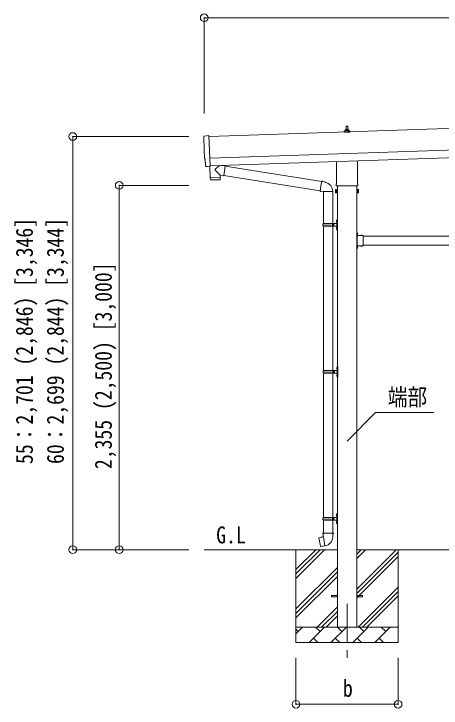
# Model space of a CAD drawing. Units: millimetres at full size, sheet at 1:50; details may follow other scales. Extents: x -14053 to 14053, y -9700 to 9700.
# Drawn here: x 1126 to 3886, y -4711 to -223 of the extents above; entities that cross this region are included whole.
import ezdxf
from ezdxf.enums import TextEntityAlignment as Align

# ---------------------------------------------------------------- set-up
doc = ezdxf.new("R2010")
doc.units = ezdxf.units.MM
doc.header["$LTSCALE"] = 50
doc.header["$PDMODE"] = 32
doc.header["$PDSIZE"] = 50
doc.linetypes.add('CHAIN1', pattern=[8, 5, -1, 1, -1])
doc.linetypes.add('USER7', pattern=[2, 1, -1])
for name, color, linetype, lineweight in [('0-2_建具', 4, 'Continuous', 9), ('0-3_階段', 7, 'CHAIN1', 9), ('0-4_設備', 7, 'Continuous', 9), ('0-7_ハッチ', 7, 'Continuous', 9), ('0-8_外構', 6, 'Continuous', 9), ('0-9_敷地', 7, 'Continuous', 9)]:
    doc.layers.add(name, color=color, linetype=linetype, lineweight=lineweight)
doc.styles.add('ＭＳ ゴシック', font='')
doc.styles.get('ＭＳ ゴシック').set_extended_font_data('MS Gothic')

msp = doc.modelspace()

# ---------------------------------------------------------------- linework, layer by layer
at = {"layer": '0-2_建具'}
for p, q in [((7769.8, -835.6), (2386.79, -1015.04)), ((2391.45, -1154.96), (7774.46, -975.52)), ((3260.18, -988.26), (3260.18, -980.54)), ((3260.56, -979.76), (3296.3, -979.76)), ((3260.95, -979.57), (3267.67, -977.94)), ((3268.05, -977.76), (3288.81, -977.76)), ((3268.43, -976.97), (3268.43, -972.76)), ((3269.43, -972.76), (3287.43, -972.76)), ((3272.43, -972.76), (3273.16, -949.23)), ((3274.16, -948.26), (3282.71, -948.26)), ((3283.71, -949.23), (3284.43, -972.76)), ((3288.43, -976.97), (3288.43, -972.76)), ((3295.92, -979.57), (3289.2, -977.94)), ((3296.68, -988.26), (3296.68, -980.54)), ((2393.12, -1204.93), (7776.13, -1025.5)), ((3296.68, -988.26), (3260.18, -988.26)), ((2373.62, -1209.35), (2366.69, -1209.22)), ((2393.21, -1207.7), (2393.24, -1208.7)), ((3210.13, -1322.24), (3210.13, -1177.8)), ((3346.73, -1173.24), (3346.73, -1322.24)), ((3208.43, -1331.02), (3208.43, -1325.52)), ((3346.37, -1334.52), (3210.5, -1334.52)), ((3215.93, -1334.52), (3215.93, -4187.02)), ((3340.93, -4187.02), (3340.93, -1334.52)), ((3348.43, -1325.52), (3348.43, -1331.02)), ((3204.43, -1360.52), (3205.19, -1359.2)), ((3204.43, -1360.52), (3204.43, -1377.52)), ((3204.43, -1377.52), (3205.19, -1378.83)), ((3211.43, -1364.11), (3205.19, -1364.11)), ((3211.43, -1373.92), (3205.19, -1373.92)), ((3211.43, -1378.83), (3205.19, -1378.83)), ((3213.93, -1378.22), (3211.43, -1378.22)), ((3342.93, -1378.22), (3345.43, -1378.22)), ((3345.43, -1364.11), (3351.67, -1364.11)), ((3345.43, -1373.92), (3351.67, -1373.92)), ((3345.43, -1378.83), (3351.67, -1378.83)), ((3352.43, -1360.52), (3351.67, -1359.2)), ((3352.43, -1377.52), (3351.67, -1378.83)), ((3352.43, -1360.52), (3352.43, -1377.52)), ((3342.93, -1636.02), (3340.93, -1636.02)), ((3340.93, -1636.02), (3340.93, -1656.02)), ((3340.93, -1643.02), (3342.93, -1643.02)), ((3340.93, -1649.02), (3342.93, -1649.02)), ((3342.93, -1636.02), (3342.93, -1656.02)), ((3343.44, -1640.12), (3342.93, -1640.12)), ((3342.93, -1640.12), (3342.93, -1651.92)), ((3382.93, -1656.02), (3342.93, -1656.02)), ((3342.93, -1660.02), (3342.93, -1718.02)), ((3379.83, -1656.02), (3368.03, -1656.02)), ((3379.83, -1655.51), (3379.83, -1656.02)), ((3382.93, -1656.02), (3382.93, -1722.02)), ((3382.93, -1659.02), (4973.93, -1659.02)), ((3340.93, -1722.02), (3340.93, -1742.02)), ((3340.93, -1729.02), (3342.93, -1729.02)), ((3340.93, -1735.02), (3342.93, -1735.02)), ((3342.93, -1742.02), (3340.93, -1742.02)), ((3346.93, -1719.02), (3341.43, -1719.02)), ((3342.93, -1720.02), (3346.93, -1720.02)), ((3342.93, -1722.02), (3342.93, -1742.02)), ((3382.93, -1722.02), (3342.93, -1722.02)), ((3343.44, -1726.12), (3342.93, -1726.12)), ((3342.93, -1726.12), (3342.93, -1737.92)), ((3379.83, -1722.02), (3368.03, -1722.02)), ((3379.83, -1722.53), (3379.83, -1722.02)), ((3382.93, -1719.02), (4973.93, -1719.02)), ((3178.43, -3982.52), (3215.93, -3982.52)), ((3178.43, -3991.52), (3178.43, -3982.52)), ((3178.43, -3991.52), (3215.93, -3991.52)), ((3340.93, -3982.52), (3378.43, -3982.52)), ((3340.93, -3991.52), (3378.43, -3991.52)), ((3378.43, -3991.52), (3378.43, -3982.52))]:
    msp.add_line(p, q, dxfattribs=at)
for points in [[(2355.12, -1012.65), (2386.62, -1009.95), (2393.21, -1207.7)], [(2363.76, -1206.32), (2362.19, -1159.32), (2361.59, -1159.34)], [(2374.35, -1209.05), (2375, -1208.4), (2393.24, -1208.7)], [(3211.43, -1378.83), (3211.43, -1359.2), (3205.19, -1359.2)], [(3211.43, -1378.22), (3211.43, -1359.82), (3213.93, -1359.82)], [(3345.43, -1378.22), (3345.43, -1359.82), (3342.93, -1359.82)], [(3345.43, -1378.83), (3345.43, -1359.2), (3351.67, -1359.2)], [(3346.93, -1659.02), (3341.43, -1659.02), (3341.43, -1719.02)], [(3343.44, -1640.12), (3343.44, -1651.92), (3342.93, -1651.92)], [(3342.93, -1660.02), (3346.93, -1660.02), (3346.93, -1658.02), (3342.93, -1658.02)], [(3379.83, -1655.51), (3368.03, -1655.51), (3368.03, -1656.02)], [(3342.93, -1718.02), (3346.93, -1718.02), (3346.93, -1720.02)], [(3343.44, -1726.12), (3343.44, -1737.92), (3342.93, -1737.92)], [(3379.83, -1722.53), (3368.03, -1722.53), (3368.03, -1722.02)]]:
    msp.add_lwpolyline(points, dxfattribs=at)
for points in [[(3213.93, -1379.52), (3213.93, -1358.52), (3215.93, -1358.52), (3215.93, -1379.52)], [(3342.93, -1379.52), (3342.93, -1358.52), (3340.93, -1358.52), (3340.93, -1379.52)]]:
    msp.add_lwpolyline(points, close=True, dxfattribs=at)
at = {"layer": '0-2_建具', "linetype": 'USER7'}
for points in [[(3345.54, -1643.52), (3342.76, -1644.87), (3342.16, -1646.02)], [(3345.54, -1648.52), (3342.76, -1647.16), (3342.16, -1646.02)], [(3371.43, -1653.41), (3372.79, -1656.18), (3373.93, -1656.79)], [(3376.43, -1653.41), (3375.08, -1656.18), (3373.93, -1656.79)], [(3345.54, -1729.52), (3342.76, -1730.87), (3342.16, -1732.02)], [(3345.54, -1734.52), (3342.76, -1733.16), (3342.16, -1732.02)], [(3371.43, -1724.63), (3372.79, -1721.85), (3373.93, -1721.24)], [(3376.43, -1724.63), (3375.08, -1721.85), (3373.93, -1721.24)]]:
    msp.add_lwpolyline(points, dxfattribs=at)
at = {"layer": '0-2_建具'}
for centre, radius, start, end in [((3261.18, -980.54), 1, 103.62699, 180), ((3267.43, -976.97), 1, 283.62699, 0), ((3272.52, -973.39), 4.13, 90, 171.17633), ((3269.43, -973.76), 1, 90, 180), ((3274.16, -949.26), 1, 90, 178.60509), ((3281.77, -972.76), 4.83, 133.60282, 180), ((3275.1, -972.76), 4.83, 0, 46.39718), ((3282.71, -949.26), 1, 1.39491, 90), ((3284.35, -973.39), 4.13, 8.82367, 90), ((3287.43, -973.76), 1, 0, 90), ((3289.43, -976.97), 1, 180, 256.37301), ((3295.68, -980.54), 1, 0, 76.37301), ((3212.43, -1325.52), 4, 125.09963, 180), ((3212.43, -1331.02), 4, 180, 194.47751), ((3212.43, -1331.02), 4, 194.47751, 241.04498), ((3344.43, -1331.02), 4, 298.95502, 345.52249), ((3344.43, -1325.52), 4, 0, 54.90037), ((3344.43, -1331.02), 4, 345.52249, 0), ((3220.67, -1369.02), 16.24, 162.41205, 197.58795), ((3208.78, -1361.66), 4.34, 145.61575, 214.38425), ((3208.78, -1376.38), 4.34, 145.61575, 214.38425), ((3336.19, -1369.02), 16.24, 342.41205, 17.58795), ((3348.09, -1361.66), 4.34, 325.61575, 34.38425), ((3348.09, -1376.38), 4.34, 325.61575, 34.38425), ((3342.93, -1656.02), 2, 180, 270), ((3337.7, -1646.02), 8.23, 314.2189, 45.7811), ((3373.93, -1661.25), 8.23, 44.2189, 135.7811), ((3342.93, -1722.02), 2, 90, 180), ((3337.7, -1732.02), 8.23, 314.2189, 45.7811), ((3373.93, -1716.78), 8.23, 224.2189, 315.7811)]:
    msp.add_arc(centre, radius, start, end, dxfattribs=at)
for centre, major_axis, ratio, start_param, end_param in [((2355.38, -1015.64), (-3, -0.1), 0.99863, 4.7647489, 6.2979817), ((-2405.49, -1244.8), (4760.73, 158.69), 0.99863, 6.2686928, 6.2979817), ((2361.44, -1154.94), (-4.4, -0.15), 0.99863, 6.2686928, 7.8539816), ((2366.76, -1206.22), (-2.11, -2.14), 0.9974, 5.5252311, 7.0411395), ((2373.64, -1208.35), (-0.704, -0.714), 0.9974, 0.7579542, 1.5707963)]:
    msp.add_ellipse(centre, major_axis=major_axis, ratio=ratio, start_param=start_param, end_param=end_param, dxfattribs=at)
at = {"layer": '0-3_階段'}
msp.add_line((3278.43, -4037.02), (3278.43, -4386.02), dxfattribs=at)
at = {"layer": '0-4_設備'}
for p, q in [((3215.93, -3687.02), (2355.79, -3687.02)), ((2948.43, -3687.02), (2948.43, -4287.02)), ((2948.43, -3872.07), (3133.48, -3687.02)), ((2948.43, -3843.78), (3105.2, -3687.02)), ((2948.43, -3815.5), (3076.91, -3687.02)), ((5015.93, -3687.02), (3340.93, -3687.02)), ((3340.93, -3942.12), (3596.03, -3687.02)), ((3340.93, -3744.13), (3398.04, -3687.02)), ((3340.93, -3715.84), (3369.76, -3687.02)), ((3340.93, -3970.4), (3608.43, -3702.9)), ((3608.43, -3687.02), (3608.43, -4287.02)), ((3340.93, -3998.68), (3608.43, -3731.18)), ((2948.43, -4070.06), (3215.93, -3802.56)), ((2948.43, -4098.34), (3215.93, -3830.84)), ((2948.43, -4126.63), (3215.93, -3859.13)), ((3350.59, -4187.02), (3608.43, -3929.17)), ((3378.87, -4187.02), (3608.43, -3957.46)), ((3407.16, -4187.02), (3608.43, -3985.74)), ((3086.03, -4187.02), (3215.93, -4057.12)), ((3114.31, -4187.02), (3215.93, -4085.4)), ((3142.6, -4187.02), (3215.93, -4113.68)), ((2948.43, -4187.02), (3608.43, -4187.02)), ((2948.43, -4229.91), (2991.33, -4187.02)), ((2962.77, -4215.57), (2948.43, -4201.23)), ((3032.75, -4287.02), (3132.75, -4187.02)), ((3104.19, -4215.57), (3075.64, -4187.02)), ((3174.17, -4287.02), (3274.17, -4187.02)), ((3245.61, -4215.57), (3217.06, -4187.02)), ((3315.59, -4287.02), (3415.59, -4187.02)), ((3387.04, -4215.57), (3358.48, -4187.02)), ((3457.01, -4287.02), (3557.01, -4187.02)), ((3528.46, -4215.57), (3499.9, -4187.02)), ((3605.15, -4187.02), (3608.43, -4183.73)), ((3061.3, -4258.46), (3089.85, -4287.02)), ((3202.72, -4258.46), (3231.27, -4287.02)), ((3344.14, -4258.46), (3372.7, -4287.02)), ((3485.56, -4258.46), (3514.12, -4287.02)), ((3608.43, -4287.02), (2948.43, -4287.02))]:
    msp.add_line(p, q, dxfattribs=at)
at = {"layer": '0-7_ハッチ', "color": 6}
msp.add_lwpolyline([(3839.35, -2800.05), (3462.6, -2800.05), (3278.43, -2984.23)], dxfattribs=at)
at = {"layer": '0-8_外構'}
for p, q in [((2355.79, -248.05), (7805.46, -248.05)), ((2355.79, -248.05), (2355.79, -865.99)), ((1506.79, -1016.07), (2256.79, -1016.07)), ((1506.79, -1016.07), (1506.79, -3687.02)), ((1806.79, -1332.02), (2256.79, -1332.02)), ((1806.79, -1332.02), (1806.79, -3687.02)), ((1506.79, -3687.02), (2106.79, -3687.02)), ((1806.79, -3687.02), (2256.79, -3687.02)), ((2948.43, -4686.02), (2948.43, -4386.02)), ((3608.43, -4686.02), (3608.43, -4386.02)), ((2948.43, -4686.02), (3608.43, -4686.02))]:
    msp.add_line(p, q, dxfattribs=at)
for p in [(2355.79, -248.05), (1506.79, -1016.07), (1806.79, -1332.02), (1506.79, -3687.02), (1806.79, -3687.02), (2948.43, -4686.02), (3608.43, -4686.02)]:
    msp.add_point(p, dxfattribs=at)
at = {"layer": '0-9_敷地'}
for p, q in [((2454.53, -1202.88), (2427.32, -1225.92)), ((2492.23, -1206.17), (2466.31, -1202.49)), ((2492.23, -1206.17), (2483.26, -1269.24)), ((2491.97, -1208.01), (3114.56, -1307.14)), ((2458.78, -1265.76), (2427.28, -1233.25)), ((2395.25, -1280.9), (2395.91, -1293.94)), ((2456.52, -1294.87), (2399.01, -1296.79)), ((2399.71, -1279.75), (2399.76, -1280.75)), ((2454.68, -1277.92), (2454.7, -1278.92)), ((2458.78, -1265.76), (2483.26, -1269.24)), ((2458.78, -1265.76), (2459.18, -1277.77)), ((2483.52, -1267.41), (3104.14, -1366.23)), ((3103.82, -1368.05), (3109.35, -1336.68)), ((3114.88, -1305.32), (3109.35, -1336.68)), ((3114.88, -1305.32), (3116.03, -1303.33)), ((3116.03, -1303.33), (3119.59, -1303.96)), ((3119.59, -1303.96), (3120, -1306.31)), ((3134.52, -1309.13), (3136.2, -1310.76)), ((3136.2, -1310.76), (3138.32, -1311.21)), ((3103.82, -1368.05), (3104.22, -1370.3)), ((3103.82, -1368.05), (3108.97, -1368.86)), ((3104.22, -1370.3), (3107.78, -1370.93)), ((3107.78, -1370.93), (3108.97, -1368.86)), ((3108.97, -1368.86), (3123.58, -1371.18)), ((3123.58, -1371.18), (3125.78, -1370.19)), ((3186.08, -1370.59), (3124.9, -1370.59)), ((3125.93, -1370.59), (3125.93, -1578.02)), ((3185.93, -1370.59), (3185.93, -1578.02)), ((3209.63, -1560.87), (3211.67, -1561.87)), ((3210.9, -1558.87), (3211.53, -1558.87)), ((3210.9, -1558.87), (3210.9, -1567.17)), ((3210.9, -1567.17), (3211.53, -1567.17)), ((3211.53, -1558.87), (3211.53, -1567.17)), ((3211.53, -1558.87), (3211.93, -1559.27)), ((3211.53, -1567.17), (3211.93, -1566.77)), ((3211.67, -1561.87), (3212.29, -1563.02)), ((3211.93, -1555.02), (3214.93, -1553.52)), ((3211.93, -1555.02), (3211.93, -1587.02)), ((3211.93, -1559.27), (3211.93, -1566.77)), ((3214.93, -1553.52), (3214.93, -1587.02)), ((3214.93, -1553.52), (3215.93, -1553.52)), ((3215.93, -1553.52), (3215.93, -1587.02)), ((3122.93, -1580.02), (3173.26, -1580.02)), ((3122.93, -1594.02), (3173.26, -1594.02)), ((3123.93, -1578.02), (3209.93, -1578.02)), ((3123.93, -1578.02), (3123.93, -1580.02)), ((3123.93, -1596.02), (3123.93, -1594.02)), ((3123.93, -1596.02), (3209.93, -1596.02)), ((3125.93, -1596.02), (3125.93, -2528.02)), ((3182.93, -1578.02), (3182.93, -1582.52)), ((3182.93, -1582.52), (3184.93, -1582.52)), ((3182.93, -1596.02), (3182.93, -1591.52)), ((3182.93, -1591.52), (3184.93, -1591.52)), ((3184.93, -1582.52), (3184.93, -1587.02)), ((3184.93, -1591.52), (3184.93, -1587.02)), ((3185.93, -1596.02), (3185.93, -2528.02)), ((3190.93, -1578.02), (3190.93, -1587.02)), ((3190.93, -1582.52), (3193.93, -1582.52)), ((3190.93, -1596.02), (3190.93, -1587.02)), ((3190.93, -1591.52), (3193.93, -1591.52)), ((3193.93, -1582.52), (3193.93, -1587.02)), ((3193.93, -1591.52), (3193.93, -1587.02)), ((3209.63, -1608.87), (3211.67, -1609.87)), ((3210.9, -1606.87), (3211.53, -1606.87)), ((3210.9, -1606.87), (3210.9, -1615.17)), ((3210.9, -1615.17), (3211.53, -1615.17)), ((3211.53, -1606.87), (3211.53, -1615.17)), ((3211.53, -1606.87), (3211.93, -1607.27)), ((3211.53, -1615.17), (3211.93, -1614.77)), ((3211.67, -1609.87), (3212.29, -1611.02)), ((3211.93, -1619.02), (3211.93, -1587.02)), ((3211.93, -1607.27), (3211.93, -1614.77)), ((3214.93, -1620.52), (3214.93, -1587.02)), ((3215.93, -1620.52), (3215.93, -1587.02)), ((3211.93, -1619.02), (3214.93, -1620.52)), ((3214.93, -1620.52), (3215.93, -1620.52)), ((3212.13, -2510.87), (3214.17, -2511.87)), ((3213.4, -2508.87), (3214.03, -2508.87)), ((3213.4, -2508.87), (3213.4, -2517.17)), ((3214.03, -2508.87), (3214.03, -2517.17)), ((3214.03, -2508.87), (3214.43, -2509.27)), ((3214.17, -2511.87), (3214.79, -2513.02)), ((3214.43, -2505.02), (3217.43, -2503.52)), ((3214.43, -2505.02), (3214.43, -2537.02)), ((3214.43, -2509.27), (3214.43, -2516.77)), ((3217.43, -2503.52), (3217.43, -2537.02)), ((3217.43, -2503.52), (3218.43, -2503.52)), ((3218.43, -2503.52), (3218.43, -2537.02)), ((3125.43, -2530.02), (3175.76, -2530.02)), ((3125.43, -2544.02), (3175.76, -2544.02)), ((3125.93, -2546.01), (3125.93, -3478.02)), ((3126.43, -2528.02), (3212.43, -2528.02)), ((3126.43, -2528.02), (3126.43, -2530.02)), ((3126.43, -2546.02), (3126.43, -2544.02)), ((3126.43, -2546.02), (3212.43, -2546.02)), ((3185.43, -2528.02), (3185.43, -2532.52)), ((3185.43, -2532.52), (3187.43, -2532.52)), ((3185.43, -2546.02), (3185.43, -2541.52)), ((3185.43, -2541.52), (3187.43, -2541.52)), ((3185.93, -2546.01), (3185.93, -3478.02)), ((3187.43, -2532.52), (3187.43, -2537.02)), ((3187.43, -2541.52), (3187.43, -2537.02)), ((3193.43, -2528.02), (3193.43, -2537.02)), ((3193.43, -2532.52), (3196.43, -2532.52)), ((3193.43, -2546.02), (3193.43, -2537.02)), ((3193.43, -2541.52), (3196.43, -2541.52)), ((3196.43, -2532.52), (3196.43, -2537.02)), ((3196.43, -2541.52), (3196.43, -2537.02)), ((3213.4, -2517.17), (3214.03, -2517.17)), ((3213.4, -2556.87), (3214.03, -2556.87)), ((3213.4, -2556.87), (3213.4, -2565.17)), ((3214.03, -2517.17), (3214.43, -2516.77)), ((3214.03, -2556.87), (3214.03, -2565.17)), ((3214.03, -2556.87), (3214.43, -2557.27)), ((3214.43, -2569.02), (3214.43, -2537.02)), ((3214.43, -2557.27), (3214.43, -2564.77)), ((3217.43, -2570.52), (3217.43, -2537.02)), ((3218.43, -2570.52), (3218.43, -2537.02)), ((3212.13, -2558.87), (3214.17, -2559.87)), ((3213.4, -2565.17), (3214.03, -2565.17)), ((3214.03, -2565.17), (3214.43, -2564.77)), ((3214.17, -2559.87), (3214.79, -2561.02)), ((3214.43, -2569.02), (3217.43, -2570.52)), ((3217.43, -2570.52), (3218.43, -2570.52)), ((3211.93, -3455.02), (3214.93, -3453.52)), ((3211.93, -3455.02), (3211.93, -3487.02)), ((3214.93, -3453.52), (3214.93, -3487.02)), ((3214.93, -3453.52), (3215.93, -3453.52)), ((3215.93, -3453.52), (3215.93, -3487.02)), ((3122.93, -3480.02), (3173.26, -3480.02)), ((3122.93, -3494.02), (3173.26, -3494.02)), ((3123.93, -3478.02), (3209.93, -3478.02)), ((3123.93, -3478.02), (3123.93, -3480.02)), ((3123.93, -3496.02), (3123.93, -3494.02)), ((3123.93, -3496.02), (3209.93, -3496.02)), ((3125.93, -3496.02), (3125.93, -3580.94)), ((3182.93, -3478.02), (3182.93, -3482.52)), ((3182.93, -3482.52), (3184.93, -3482.52)), ((3182.93, -3496.02), (3182.93, -3491.52)), ((3182.93, -3491.52), (3184.93, -3491.52)), ((3184.93, -3482.52), (3184.93, -3487.02)), ((3184.93, -3491.52), (3184.93, -3487.02)), ((3185.93, -3496.02), (3185.93, -3580.94)), ((3190.93, -3478.02), (3190.93, -3487.02)), ((3190.93, -3482.52), (3193.93, -3482.52)), ((3190.93, -3496.02), (3190.93, -3487.02)), ((3190.93, -3491.52), (3193.93, -3491.52)), ((3193.93, -3482.52), (3193.93, -3487.02)), ((3193.93, -3491.52), (3193.93, -3487.02)), ((3209.63, -3460.87), (3211.67, -3461.87)), ((3210.9, -3458.87), (3211.53, -3458.87)), ((3210.9, -3458.87), (3210.9, -3467.17)), ((3210.9, -3467.17), (3211.53, -3467.17)), ((3211.53, -3458.87), (3211.53, -3467.17)), ((3211.53, -3458.87), (3211.93, -3459.27)), ((3211.53, -3467.17), (3211.93, -3466.77)), ((3211.67, -3461.87), (3212.29, -3463.02)), ((3211.93, -3459.27), (3211.93, -3466.77)), ((3211.93, -3519.02), (3211.93, -3487.02)), ((3214.93, -3520.52), (3214.93, -3487.02)), ((3215.93, -3520.52), (3215.93, -3487.02)), ((3209.63, -3508.87), (3211.67, -3509.87)), ((3210.9, -3506.87), (3211.53, -3506.87)), ((3210.9, -3506.87), (3210.9, -3515.17)), ((3210.9, -3515.17), (3211.53, -3515.17)), ((3211.53, -3506.87), (3211.53, -3515.17)), ((3211.53, -3506.87), (3211.93, -3507.27)), ((3211.53, -3515.17), (3211.93, -3514.77)), ((3211.67, -3509.87), (3212.29, -3511.02)), ((3211.93, -3507.27), (3211.93, -3514.77)), ((3211.93, -3519.02), (3214.93, -3520.52)), ((3214.93, -3520.52), (3215.93, -3520.52)), ((3124.08, -3580.94), (3121.93, -3581.73)), ((3121.93, -3581.73), (3121.93, -3585.34)), ((3121.93, -3585.34), (3124.17, -3586.16)), ((3124.08, -3580.94), (3155.93, -3580.94)), ((3124.08, -3580.94), (3124.17, -3586.16)), ((3124.17, -3586.16), (3124.43, -3600.94)), ((3187.78, -3580.94), (3155.93, -3580.94)), ((3189.93, -3585.34), (3187.69, -3586.16)), ((3187.78, -3580.94), (3189.93, -3581.73)), ((3189.93, -3581.73), (3189.93, -3585.34)), ((3097.47, -3609.4), (3096.66, -3610.57)), ((3096.66, -3610.57), (3106.28, -3665.12)), ((3125.34, -3604.15), (3097.47, -3609.4)), ((3110.21, -3606.79), (3110, -3607.04)), ((3124.43, -3600.94), (3125.78, -3602.94)), ((3135.7, -3661.44), (3125.56, -3603.97)), ((3125.58, -3603.15), (3125.58, -3603.85)), ((3125.78, -3602.94), (3125.75, -3602.95)), ((3186.12, -3602.89), (3186.05, -3605.05)), ((3187.43, -3600.94), (3186.12, -3602.89)), ((3120.31, -3664.04), (3120.03, -3663.88)), ((3136, -3662.2), (3135.76, -3661.54))]:
    msp.add_line(p, q, dxfattribs=at)
for points in [[(2392.84, -1208.69), (2395.22, -1279.9), (2459.18, -1277.77)], [(2459.42, -1291.82), (2459.21, -1278.77), (2395.25, -1280.9)], [(3114.88, -1305.32), (3120, -1306.31), (3134.52, -1309.13)], [(3209.63, -1565.16), (3211.67, -1564.17), (3212.29, -1563.02)], [(3209.63, -1613.16), (3211.67, -1612.17), (3212.29, -1611.02)], [(3212.13, -2515.16), (3214.17, -2514.17), (3214.79, -2513.02)], [(3212.13, -2563.16), (3214.17, -2562.17), (3214.79, -2561.02)], [(3209.63, -3465.16), (3211.67, -3464.17), (3212.29, -3463.02)], [(3209.63, -3513.16), (3211.67, -3512.17), (3212.29, -3511.02)], [(3187.78, -3580.94), (3187.69, -3586.16), (3187.43, -3600.94)], [(3112.46, -3606.57), (3112.18, -3606.42), (3110.21, -3606.79)], [(3135.43, -3661.35), (3107.44, -3665.95), (3106.28, -3665.12)], [(3122.49, -3663.47), (3122.28, -3663.71), (3120.31, -3664.04)]]:
    msp.add_lwpolyline(points, dxfattribs=at)
for centre, radius, start, end in [((2430.7, -1229.6), 5, 132.56466, 226.88314), ((2398.91, -1293.79), 3, 182.90915, 271.95747), ((2456.42, -1291.87), 3, 271.90915, 0.90915), ((3125.78, -1370.19), 60.3, 359.62495, 78), ((3215.23, -1563.02), 6, 136.21765, 223.78235), ((3171.68, -1587.02), 49.25, 171.82876, 180.00002), ((3171.68, -1587.02), 49.25, 180.00002, 188.17127), ((3173.26, -1578.02), 2, 270, 359.99998), ((3173.26, -1596.02), 2, 0.00005, 90.00004), ((3215.23, -1611.02), 6, 136.21765, 223.78235), ((3209.93, -1576.02), 2, 270, 359.99998), ((3209.93, -1598.02), 2, 0.00005, 90.00004), ((3217.73, -2513.02), 6, 136.21765, 223.78235), ((3174.18, -2537.02), 49.25, 171.82876, 180.00002), ((3174.18, -2537.02), 49.25, 180.00002, 188.17127), ((3175.76, -2528.02), 2, 270, 359.99998), ((3175.76, -2546.02), 2, 0.00005, 90.00004), ((3217.73, -2561.02), 6, 136.21765, 223.78235), ((3212.43, -2526.02), 2, 270, 359.99998), ((3212.43, -2548.02), 2, 0.00005, 90.00004), ((3171.68, -3487.02), 49.25, 171.82876, 180.00002), ((3171.68, -3487.02), 49.25, 180.00002, 188.17127), ((3173.26, -3478.02), 2, 270, 359.99998), ((3173.26, -3496.02), 2, 0.00005, 90.00004), ((3215.23, -3463.02), 6, 136.21765, 223.78235), ((3209.93, -3476.02), 2, 270, 359.99998), ((3209.93, -3498.02), 2, 0.00005, 90.00004), ((3215.23, -3511.02), 6, 136.21765, 223.78235), ((3125.28, -3603.85), 0.3, 280.66842, 0), ((3125.78, -3603.15), 0.2, 100, 180), ((3125.78, -3602.94), 60.3, 279.96938, 358), ((3135.48, -3661.64), 0.3, 20, 99.33158), ((3136.19, -3662.14), 0.2, 200, 279.96938)]:
    msp.add_arc(centre, radius, start, end, dxfattribs=at)

# ---------------------------------------------------------------- texts
at = {"layer": '0-7_ハッチ', "style": 'ＭＳ ゴシック', "width": 0.85}
for s, p in [('端部', (3541.14, -2788.42)), ('G.L', (2433.6, -3679.42))]:
    msp.add_text(s, height=110, dxfattribs=at).set_placement(p, align=Align.BOTTOM_LEFT)
at = {"layer": '0-8_外構', "color": 7, "style": 'ＭＳ ゴシック', "width": 0.85}
for s, p in [('55：2,701 (2,846) [3,346]', (1281.79, -3132.79)), ('60：2,699 (2,844) [3,344]', (1481.79, -3132.79)), ('2,355 (2,500) [3,000]', (1791.79, -3165.77))]:
    msp.add_text(s, height=110, rotation=90, dxfattribs=at).set_placement(p, align=Align.BOTTOM_LEFT)
msp.add_text('b', height=110, dxfattribs=at).set_placement((3252.18, -4671.02), align=Align.BOTTOM_LEFT)

doc.saveas('drawing.dxf')
